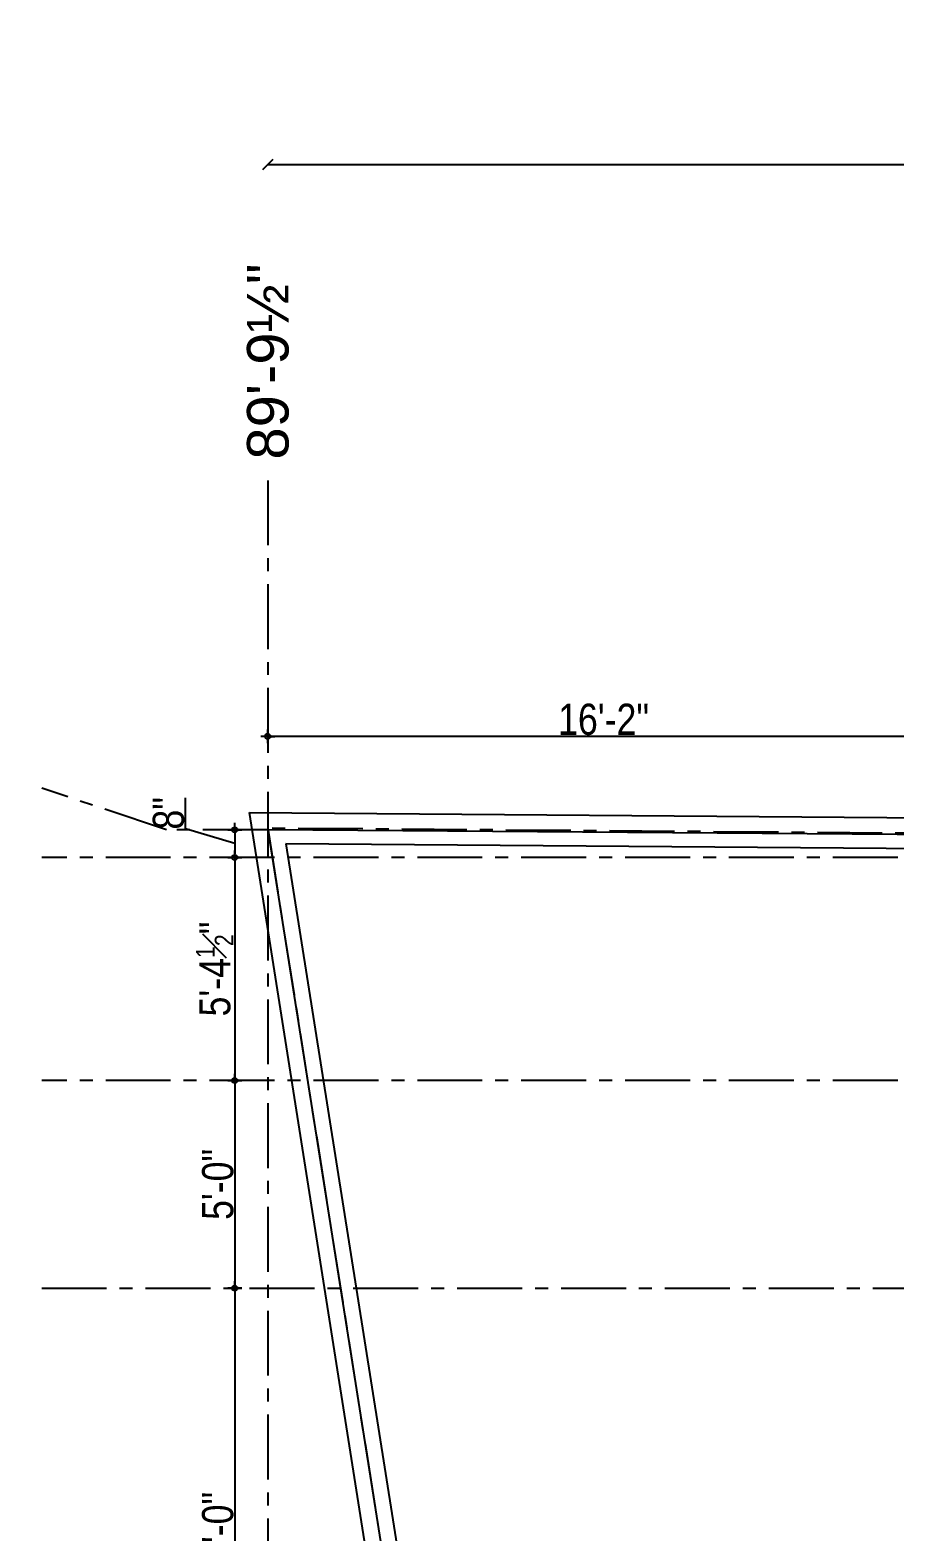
# Model space of a CAD drawing. Header units: inches. Extents: x 1259 to 4988, y 1085 to 3652.
# Drawn here: x 1613.8 to 1863.6, y 2950.3 to 3384.4 of the extents above; entities that cross this region are included whole.
import ezdxf

# ---------------------------------------------------------------- set-up
doc = ezdxf.new("R2010")
doc.units = ezdxf.units.IN
doc.header["$LTSCALE"] = 15
doc.header["$MEASUREMENT"] = 0
doc.header["$PDMODE"] = 2
doc.linetypes.add('CENTER', pattern=[2, 1.25, -0.25, 0.25, -0.25])
for name, color, linetype in [('CENTER', 30, 'CENTER'), ('DIMENSION', 160, 'Continuous'), ('TEXT', 160, 'Continuous'), ('Wall', 7, 'Continuous')]:
    doc.layers.add(name, color=color, linetype=linetype)
doc.styles.add('Arial', font='arial.ttf')
doc.styles.add('NARROW', font='swissc.ttf')
doc.styles.add('swis721cnbt', font='swissc.ttf')
doc.dimstyles.new('RA-2', dxfattribs={"dimtxt": 7.5, "dimasz": 1, "dimexe": 6, "dimexo": 6, "dimgap": 0.5, "dimtad": 1, "dimzin": 3, "dimdsep": 46, "dimlunit": 4, "dimtxsty": 'NARROW', "dimblk": 'OBLIQUE', "dimcen": 0, "dimse1": 1, "dimse2": 1, "dimclrd": 8, "dimclrt": 256, "dimadec": 0, "dimazin": 0, "dimtfac": 0.6, "dimtix": 1, "dimtofl": 0, "dimtmove": 2, "dimatfit": 3, "dimfxl": 6, "dimfrac": 1, "dimtolj": 1, "dimtzin": 0, "dimlwd": -1, "dimarcsym": 0})
doc.dimstyles.new('VSJ', dxfattribs={"dimtxt": 5, "dimasz": 0.75, "dimexe": 0, "dimexo": 0, "dimgap": 0.25, "dimtad": 1, "dimzin": 3, "dimdsep": 46, "dimlunit": 4, "dimtxsty": 'swis721cnbt', "dimblk": 'rp', "dimcen": 0.09, "dimse1": 1, "dimse2": 1, "dimclrd": 251, "dimclre": 8, "dimclrt": 160, "dimadec": 0, "dimazin": 0, "dimtfac": 0.6, "dimtofl": 0, "dimtmove": 0, "dimatfit": 3, "dimfxl": 9, "dimfrac": 1, "dimtolj": 1, "dimtzin": 0, "dimlwd": -1, "dimlwe": -1, "dimarcsym": 0})

# ---------------------------------------------------------------- blocks, each defined once
blk = doc.blocks.new('rp')
for p, q in [((0, 0), (-2, 0)), ((0, 2), (0, -2)), ((0, 0), (2, 0))]:
    blk.add_line(p, q)
blk.add_circle((0, 0), 0.75)
blk = doc.blocks.new('*D122')
at = {"layer": 'Defpoints', "color": 0, "transparency": 16777216}
for p in [(1682.49, 3180.28), (1682.49, 3171.91), (1876.44, 3170.55)]:
    blk.add_point(p, dxfattribs=at)
at = {"layer": 'DIMENSION', "color": 251, "transparency": 16777216}
blk.add_line((1875.44, 3180.28), (1683.49, 3180.28), dxfattribs=at)
at = {"layer": 'DIMENSION', "color": 251, "transparency": 16777216, "rotation": 180}
blk.add_blockref('rp', (1682.49, 3180.28), dxfattribs=at)
at = {"layer": 'DIMENSION', "color": 251, "transparency": 16777216}
blk.add_blockref('rp', (1876.44, 3180.28), dxfattribs=at)
at = {"layer": 'DIMENSION', "color": 160, "transparency": 16777216, "insert": (1779.47, 3185.15), "char_height": 9, "attachment_point": 5, "style": 'swis721cnbt'}
blk.add_mtext('\\A1;16\'-2"', dxfattribs=at)
blk = doc.blocks.new('*D123')
at = {"layer": 'Defpoints', "color": 0, "transparency": 16777216}
for p in [(1666.91, 3153.28), (1672.96, 3145.28), (1676.71, 3145.28)]:
    blk.add_point(p, dxfattribs=at)
at = {"layer": 'DIMENSION', "color": 251, "transparency": 16777216}
for p, q in [((1658.72, 3153.55), (1658.72, 3162.52)), ((1672.96, 3149.28), (1658.72, 3153.55)), ((1672.96, 3152.28), (1672.96, 3146.28))]:
    blk.add_line(p, q, dxfattribs=at)
for p, rotation in [((1672.96, 3153.28), 90), ((1672.96, 3145.28), 270)]:
    blk.add_blockref('rp', p, dxfattribs=dict(at, rotation=rotation))
at = {"layer": 'DIMENSION', "color": 160, "transparency": 16777216, "insert": (1653.85, 3158.04), "char_height": 9, "attachment_point": 5, "rotation": 90, "style": 'swis721cnbt'}
blk.add_mtext('\\A1;8"', dxfattribs=at)
blk = doc.blocks.new('_OBLIQUE')
at = {"color": 0, "linetype": 'ByBlock'}
blk.add_line((-0.5, -0.5), (0.5, 0.5), dxfattribs=at)
blk = doc.blocks.new('*D141')
at = {"layer": 'Defpoints', "color": 0, "transparency": 16777216}
for p in [(1531.16, 3153.28), (1666.91, 3153.28), (1717.69, 1832.8)]:
    blk.add_point(p, dxfattribs=at)
at = {"layer": 'DIMENSION', "color": 251, "transparency": 16777216}
blk.add_line((1531.16, 1832.8), (1531.16, 3153.28), dxfattribs=at)
at = {"layer": 'DIMENSION', "color": 251, "transparency": 16777216, "xscale": 3, "yscale": 3, "zscale": 3}
for p, rotation in [((1531.16, 3153.28), 90), ((1531.16, 1832.8), 270)]:
    blk.add_blockref('_OBLIQUE', p, dxfattribs=dict(at, rotation=rotation))
at = {"layer": 'DIMENSION', "transparency": 16777216, "insert": (1517.25, 2493.04), "char_height": 18, "attachment_point": 5, "rotation": 90, "style": 'NARROW'}
blk.add_mtext('\\A1;110\'-0{\\H0.6x;\\S1#2;}" [33.54]', dxfattribs=at)
blk = doc.blocks.new('*D142')
at = {"layer": 'Defpoints', "color": 0, "transparency": 16777216}
for p in [(1682.49, 3345.48), (1682.49, 3153.28), (2759.7, 3145.28)]:
    blk.add_point(p, dxfattribs=at)
at = {"layer": 'DIMENSION', "color": 251, "transparency": 16777216}
blk.add_line((2759.7, 3345.48), (1682.49, 3345.48), dxfattribs=at)
at = {"layer": 'DIMENSION', "color": 251, "transparency": 16777216, "xscale": 3, "yscale": 3, "zscale": 3, "rotation": 180}
blk.add_blockref('_OBLIQUE', (1682.49, 3345.48), dxfattribs=at)
at = {"layer": 'DIMENSION', "color": 251, "transparency": 16777216, "xscale": 3, "yscale": 3, "zscale": 3}
blk.add_blockref('_OBLIQUE', (2759.7, 3345.48), dxfattribs=at)
at = {"layer": 'DIMENSION', "transparency": 16777216, "insert": (2221.1, 3357.58), "char_height": 18, "attachment_point": 5, "style": 'NARROW'}
blk.add_mtext('\\A1;89\'-9" [27.36]', dxfattribs=at)
blk = doc.blocks.new('*D197')
at = {"layer": 'Defpoints', "color": 0, "transparency": 16777216}
for p in [(1676.71, 3145.28), (1670.8, 3080.78), (1672.96, 3080.78)]:
    blk.add_point(p, dxfattribs=at)
at = {"layer": 'DIMENSION', "color": 251, "transparency": 16777216}
blk.add_line((1672.96, 3144.28), (1672.96, 3081.78), dxfattribs=at)
for p, rotation in [((1672.96, 3145.28), 90), ((1672.96, 3080.78), 270)]:
    blk.add_blockref('rp', p, dxfattribs=dict(at, rotation=rotation))
at = {"layer": 'DIMENSION', "color": 160, "transparency": 16777216, "insert": (1667.18, 3113.03), "char_height": 9, "attachment_point": 5, "rotation": 90, "style": 'swis721cnbt'}
blk.add_mtext('\\A1;5\'-4{\\H0.6x;\\S1#2;}"', dxfattribs=at)
blk = doc.blocks.new('*D198')
at = {"layer": 'Defpoints', "color": 0, "transparency": 16777216}
for p in [(1670.8, 3080.78), (1670.8, 3020.78), (1672.96, 3020.78)]:
    blk.add_point(p, dxfattribs=at)
at = {"layer": 'DIMENSION', "color": 251, "transparency": 16777216}
blk.add_line((1672.96, 3079.78), (1672.96, 3021.78), dxfattribs=at)
for p, rotation in [((1672.96, 3080.78), 90), ((1672.96, 3020.78), 270)]:
    blk.add_blockref('rp', p, dxfattribs=dict(at, rotation=rotation))
at = {"layer": 'DIMENSION', "color": 160, "transparency": 16777216, "insert": (1668.09, 3050.78), "char_height": 9, "attachment_point": 5, "rotation": 90, "style": 'swis721cnbt'}
blk.add_mtext('\\A1;5\'-0"', dxfattribs=at)
blk = doc.blocks.new('*D199')
at = {"layer": 'Defpoints', "color": 0, "transparency": 16777216}
for p in [(1670.8, 3020.78), (1670.8, 2876.78, 0), (1672.96, 2876.78)]:
    blk.add_point(p, dxfattribs=at)
at = {"layer": 'DIMENSION', "color": 251, "transparency": 16777216}
blk.add_line((1672.96, 3019.78), (1672.96, 2877.78), dxfattribs=at)
for p, rotation in [((1672.96, 3020.78), 90), ((1672.96, 2876.78), 270)]:
    blk.add_blockref('rp', p, dxfattribs=dict(at, rotation=rotation))
at = {"layer": 'DIMENSION', "color": 160, "transparency": 16777216, "insert": (1668.08, 2948.78), "char_height": 9, "attachment_point": 5, "rotation": 90, "style": 'swis721cnbt'}
blk.add_mtext('\\A1;12\'-0"', dxfattribs=at)

msp = doc.modelspace()

# ---------------------------------------------------------------- linework, layer by layer
at = {"layer": 'CENTER'}
for p, q in [((1682.491, 3254.263), (1682.491, 1756.865)), ((2824.44, 3145.283), (1617.199, 3145.283)), ((2824.44, 3080.783), (1617.199, 3080.783)), ((1617.199, 3020.783), (2824.44, 3020.783))]:
    msp.add_line(p, q, dxfattribs=at)
at = {"layer": 'CENTER', "color": 1}
msp.add_lwpolyline([(1682.491, 3153.275), (1653.199, 3153.275), (1617.199, 3165.275)], dxfattribs=at)
at = {"layer": 'CENTER'}
msp.add_lwpolyline([(2759.94, 3145.283), (1682.473, 3153.722), (1891.215, 1833.117), (2759.94, 1826.533)], close=True, dxfattribs=at)
at = {"layer": 'Wall'}
for p, q in [((1886.654, 1833.152), (1677.199, 3158.263)), ((1677.199, 3158.263), (2132.94, 3154.694)), ((1687.747, 3149.18), (1894.352, 1842.094)), ((2132.94, 3145.693), (1687.747, 3149.18))]:
    msp.add_line(p, q, dxfattribs=at)
at = {"layer": 'Wall', "color": 1, "linetype": 'ByBlock', "lineweight": -2}
msp.add_lwpolyline([(2760.153, 1826.352), (2759.94, 3145.283), (1682.491, 3153.275), (1891.413, 1832.797)], close=True, dxfattribs=at)

# ---------------------------------------------------------------- texts
at = {"layer": 'TEXT', "insert": (1676.491, 3315.198), "char_height": 12, "width": 109.86954, "attachment_point": 2, "rotation": 90, "style": 'Arial'}
msp.add_mtext('\\pxql;89\'-9½"', dxfattribs=at)

# ---------------------------------------------------------------- dimensions: what is measured, and where the dimension line sits
at = {"layer": 'DIMENSION'}
for base, p1, p2, dimstyle, override, picture, middle in [((1682.491, 3345.477), (2759.702, 3145.283), (1682.491, 3153.275), 'RA-2', {"dimtxt": 18, "dimasz": 3, "dimdec": 1, "dimclrd": 251}, '*D142', (2221.096, 3357.583)), ((1682.491, 3180.275), (1876.44, 3170.547), (1682.491, 3171.915), 'VSJ', {"dimtxt": 9, "dimasz": 1, "dimtmove": 1}, '*D122', (1779.465, 3185.151))]:
    dim = msp.add_linear_dim(base=base, p1=p1, p2=p2, dimstyle=dimstyle, override=override, dxfattribs=at)
    dim.commit()
    dim.dimension.update_dxf_attribs({"geometry": picture, "text_midpoint": middle})
for base, p1, p2, dimstyle, override, picture, middle in [((1672.955, 3145.283), (1666.91, 3153.275), (1676.715, 3145.283), 'VSJ', {"dimtxt": 9, "dimasz": 1, "dimtmove": 1}, '*D123', (1653.851, 3153.799)), ((1531.159, 3153.275), (1717.688, 1832.797), (1666.91, 3153.275), 'RA-2', {"dimtxt": 18, "dimasz": 3, "dimdec": 1, "dimclrd": 251}, '*D141', (1517.245, 2493.036)), ((1672.955, 3080.783), (1676.715, 3145.283), (1670.795, 3080.783), 'VSJ', {"dimtxt": 9, "dimasz": 1, "dimtmove": 1}, '*D197', (1667.176, 3113.033)), ((1672.955, 3020.783), (1670.795, 3080.783), (1670.795, 3020.783), 'VSJ', {"dimtxt": 9, "dimasz": 1, "dimtmove": 1}, '*D198', (1668.092, 3050.783)), ((1672.955, 2876.782), (1670.795, 3020.783), (1670.795, 2876.782, 0), 'VSJ', {"dimtxt": 9, "dimasz": 1, "dimtmove": 1}, '*D199', (1668.08, 2948.782))]:
    dim = msp.add_linear_dim(base=base, p1=p1, p2=p2, angle=90, dimstyle=dimstyle, override=override, dxfattribs=at)
    dim.commit()
    dim.dimension.update_dxf_attribs({"geometry": picture, "text_midpoint": middle})

doc.saveas('drawing.dxf')
